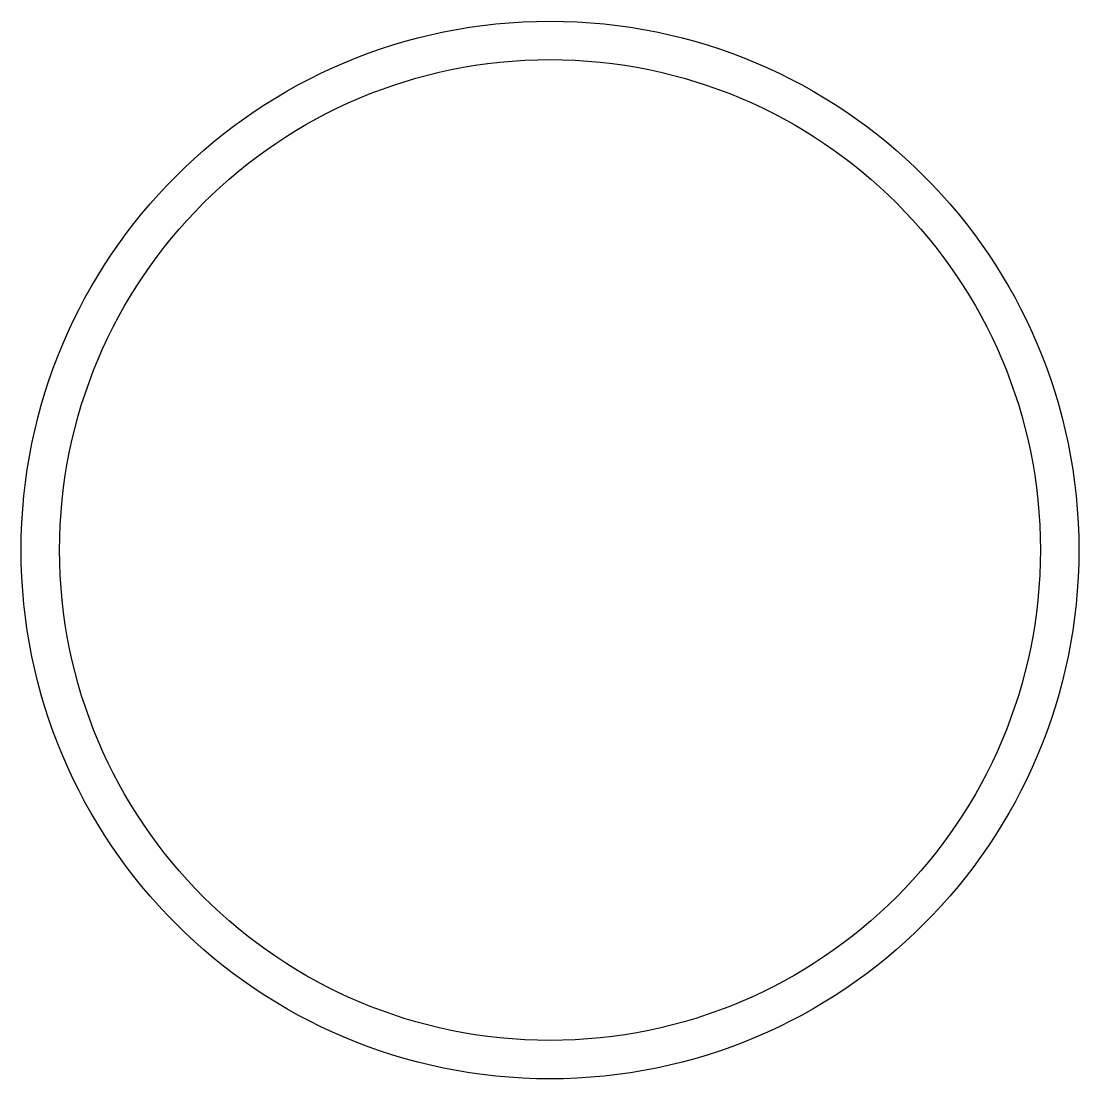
# Model space of a CAD drawing. Extents: x 923.9 to 978.9, y -148.8 to -93.8.
import ezdxf

# ---------------------------------------------------------------- set-up
doc = ezdxf.new("R2010")
doc.units = 0
doc.header["$LTSCALE"] = 15
doc.layers.get('0').update_dxf_attribs({"linetype": 'CONTINUOUS'})

msp = doc.modelspace()

# ---------------------------------------------------------------- linework, layer by layer
at = {"ltscale": 0.05}
for radius in [27.5, 25.5]:
    msp.add_circle((951.388, -121.308), radius, dxfattribs=at)

doc.saveas('drawing.dxf')
